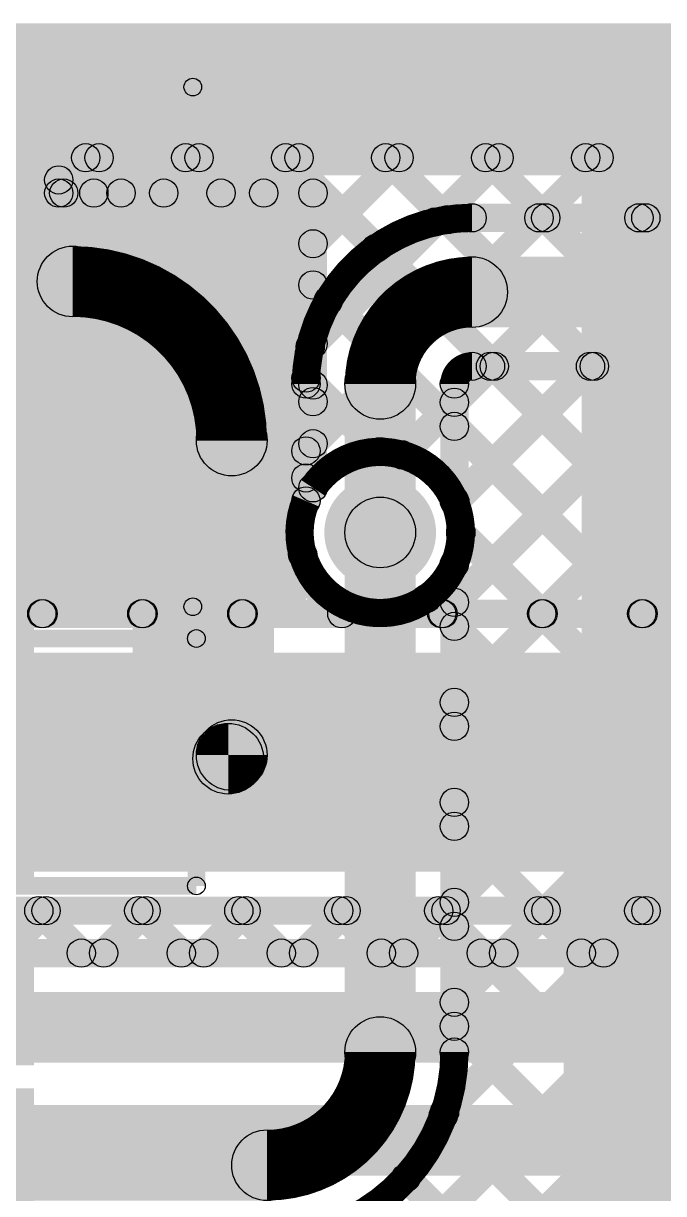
# Model space of a CAD drawing. Header units: millimetres. Extents: x 3.07 to 5.81, y 1.29 to 3.84.
# Drawn here: x 4.9161 to 5.0972, y 3.202 to 3.533 of the extents above; entities that cross this region are included whole.
import ezdxf

# ---------------------------------------------------------------- set-up
doc = ezdxf.new("R2010")
doc.units = ezdxf.units.MM
doc.header["$MEASUREMENT"] = 0
for name, color, linetype in [('BottomLayer', 5, 'Continuous'), ('BottomOverlay', 54, 'Continuous'), ('BottomPaste', 16, 'Continuous'), ('BottomSolder', 6, 'Continuous'), ('TopLayer', 1, 'Continuous'), ('TopPaste', 8, 'Continuous'), ('TopSolder', 216, 'Continuous'), ('ViaHoleLayer', 16, 'Continuous')]:
    doc.layers.add(name, color=color, linetype=linetype)

# ---------------------------------------------------------------- blocks, each defined once
blk = doc.blocks.new('ESP32_WROOM_32__16MB__16')
at = {"layer": 'TopLayer'}
blk.add_hatch(color=1, dxfattribs=at).paths.add_polyline_path([(-0.13743, 0.14843), (0.05943, 0.14843), (0.05943, -0.04843), (-0.13743, -0.04843)])
at = {"layer": 'TopPaste'}
blk.add_hatch(color=8, dxfattribs=at).paths.add_polyline_path([(-0.13743, 0.14843), (0.05943, 0.14843), (0.05943, -0.04843), (-0.13743, -0.04843)])
at = {"layer": 'TopSolder'}
for points in [[(-0.37802, 0.3664), (-0.29128, 0.3664), (-0.29128, 0.32297), (-0.37802, 0.32297)], [(-0.37802, 0.3164), (-0.29128, 0.3164), (-0.29128, 0.27297), (-0.37802, 0.27297)], [(-0.37802, 0.2664), (-0.29128, 0.2664), (-0.29128, 0.22297), (-0.37802, 0.22297)], [(-0.37802, 0.2164), (-0.29128, 0.2164), (-0.29128, 0.17297), (-0.37802, 0.17297)], [(-0.37802, 0.1664), (-0.29128, 0.1664), (-0.29128, 0.12297), (-0.37802, 0.12297)], [(-0.14143, 0.15243), (0.06343, 0.15243), (0.06343, -0.05243), (-0.14143, -0.05243)], [(-0.37802, 0.1164), (-0.29128, 0.1164), (-0.29128, 0.07297), (-0.37802, 0.07297)], [(-0.37802, 0.0664), (-0.29128, 0.0664), (-0.29128, 0.02297), (-0.37802, 0.02297)]]:
    blk.add_hatch(color=216, dxfattribs=at).paths.add_polyline_path(points)
blk = doc.blocks.new('RES0805_B_33')
at = {"layer": 'BottomLayer'}
for points in [[(-0.06, 0.025), (-0.02, 0.025), (-0.02, -0.025), (-0.06, -0.025)], [(0.02, 0.025), (0.06, 0.025), (0.06, -0.025), (0.02, -0.025)]]:
    blk.add_hatch(color=5, dxfattribs=at).paths.add_polyline_path(points)
at = {"layer": 'BottomOverlay'}
h = blk.add_hatch(color=54, dxfattribs=at)
edge = h.paths.add_edge_path()
edge.add_arc((-0.065, 0.035), 0.0025, 0, 360)
h = blk.add_hatch(color=54, dxfattribs=at)
edge = h.paths.add_edge_path()
edge.add_arc((-0.065, 0.035), 0.0025, 0, 360)
for points in [[(-0.065, 0.0325), (-0.065, 0.0375), (0.065, 0.0375), (0.065, 0.0325)], [(-0.0625, -0.035), (-0.0675, -0.035), (-0.0675, 0.035), (-0.0625, 0.035)], [(0.0675, -0.035), (0.0625, -0.035), (0.0625, 0.035), (0.0675, 0.035)], [(-0.065, -0.0375), (-0.065, -0.0325), (0.065, -0.0325), (0.065, -0.0375)]]:
    blk.add_hatch(color=54, dxfattribs=at).paths.add_polyline_path(points)
h = blk.add_hatch(color=54, dxfattribs=at)
edge = h.paths.add_edge_path()
edge.add_arc((0.065, 0.035), 0.0025, 0, 360)
h = blk.add_hatch(color=54, dxfattribs=at)
edge = h.paths.add_edge_path()
edge.add_arc((0.065, 0.035), 0.0025, 0, 360)
h = blk.add_hatch(color=54, dxfattribs=at)
edge = h.paths.add_edge_path()
edge.add_arc((-0.065, -0.035), 0.0025, 0, 360)
h = blk.add_hatch(color=54, dxfattribs=at)
edge = h.paths.add_edge_path()
edge.add_arc((-0.065, -0.035), 0.0025, 0, 360)
h = blk.add_hatch(color=54, dxfattribs=at)
edge = h.paths.add_edge_path()
edge.add_arc((0.065, -0.035), 0.0025, 0, 360)
h = blk.add_hatch(color=54, dxfattribs=at)
edge = h.paths.add_edge_path()
edge.add_arc((0.065, -0.035), 0.0025, 0, 360)
at = {"layer": 'BottomPaste'}
for points in [[(-0.06, 0.025), (-0.02, 0.025), (-0.02, -0.025), (-0.06, -0.025)], [(0.02, 0.025), (0.06, 0.025), (0.06, -0.025), (0.02, -0.025)]]:
    blk.add_hatch(color=16, dxfattribs=at).paths.add_polyline_path(points)
at = {"layer": 'BottomSolder'}
for points in [[(-0.064, 0.029), (-0.016, 0.029), (-0.016, -0.029), (-0.064, -0.029)], [(0.016, 0.029), (0.064, 0.029), (0.064, -0.029), (0.016, -0.029)]]:
    blk.add_hatch(color=6, dxfattribs=at).paths.add_polyline_path(points)
at = {"layer": 'BottomOverlay'}
for centre in [(-0.065, 0.035), (-0.065, 0.035), (0.065, 0.035), (0.065, 0.035), (-0.065, -0.035), (-0.065, -0.035), (0.065, -0.035), (0.065, -0.035)]:
    blk.add_circle(centre, 0.0025, dxfattribs=at)
blk = doc.blocks.new('C__0805_B_84')
at = {"layer": 'BottomLayer'}
for points in [[(-0.06, 0.03), (-0.02, 0.03), (-0.02, -0.03), (-0.06, -0.03)], [(0.02, 0.03), (0.06, 0.03), (0.06, -0.03), (0.02, -0.03)]]:
    blk.add_hatch(color=5, dxfattribs=at).paths.add_polyline_path(points)
at = {"layer": 'BottomOverlay'}
h = blk.add_hatch(color=54, dxfattribs=at)
edge = h.paths.add_edge_path()
edge.add_arc((-0.065, 0.035), 0.0025, 0, 360)
h = blk.add_hatch(color=54, dxfattribs=at)
edge = h.paths.add_edge_path()
edge.add_arc((-0.065, 0.035), 0.0025, 0, 360)
for points in [[(-0.065, 0.0325), (-0.065, 0.0375), (0.065, 0.0375), (0.065, 0.0325)], [(-0.0625, -0.035), (-0.0675, -0.035), (-0.0675, 0.035), (-0.0625, 0.035)], [(0.0675, -0.035), (0.0625, -0.035), (0.0625, 0.035), (0.0675, 0.035)], [(-0.065, -0.0375), (-0.065, -0.0325), (0.065, -0.0325), (0.065, -0.0375)]]:
    blk.add_hatch(color=54, dxfattribs=at).paths.add_polyline_path(points)
h = blk.add_hatch(color=54, dxfattribs=at)
edge = h.paths.add_edge_path()
edge.add_arc((0.065, 0.035), 0.0025, 0, 360)
h = blk.add_hatch(color=54, dxfattribs=at)
edge = h.paths.add_edge_path()
edge.add_arc((0.065, 0.035), 0.0025, 0, 360)
h = blk.add_hatch(color=54, dxfattribs=at)
edge = h.paths.add_edge_path()
edge.add_arc((-0.065, -0.035), 0.0025, 0, 360)
h = blk.add_hatch(color=54, dxfattribs=at)
edge = h.paths.add_edge_path()
edge.add_arc((-0.065, -0.035), 0.0025, 0, 360)
h = blk.add_hatch(color=54, dxfattribs=at)
edge = h.paths.add_edge_path()
edge.add_arc((0.065, -0.035), 0.0025, 0, 360)
h = blk.add_hatch(color=54, dxfattribs=at)
edge = h.paths.add_edge_path()
edge.add_arc((0.065, -0.035), 0.0025, 0, 360)
at = {"layer": 'BottomPaste'}
for points in [[(-0.06, 0.03), (-0.02, 0.03), (-0.02, -0.03), (-0.06, -0.03)], [(0.02, 0.03), (0.06, 0.03), (0.06, -0.03), (0.02, -0.03)]]:
    blk.add_hatch(color=16, dxfattribs=at).paths.add_polyline_path(points)
at = {"layer": 'BottomSolder'}
for points in [[(-0.064, 0.034), (-0.016, 0.034), (-0.016, -0.034), (-0.064, -0.034)], [(0.016, 0.034), (0.064, 0.034), (0.064, -0.034), (0.016, -0.034)]]:
    blk.add_hatch(color=6, dxfattribs=at).paths.add_polyline_path(points)
at = {"layer": 'BottomOverlay'}
for centre in [(-0.065, 0.035), (-0.065, 0.035), (0.065, 0.035), (0.065, 0.035), (-0.065, -0.035), (-0.065, -0.035), (0.065, -0.035), (0.065, -0.035)]:
    blk.add_circle(centre, 0.0025, dxfattribs=at)
blk = doc.blocks.new('C__0805_B_89')
at = {"layer": 'BottomLayer'}
for points in [[(-0.06, 0.03), (-0.02, 0.03), (-0.02, -0.03), (-0.06, -0.03)], [(0.02, 0.03), (0.06, 0.03), (0.06, -0.03), (0.02, -0.03)]]:
    blk.add_hatch(color=5, dxfattribs=at).paths.add_polyline_path(points)
at = {"layer": 'BottomOverlay'}
h = blk.add_hatch(color=54, dxfattribs=at)
edge = h.paths.add_edge_path()
edge.add_arc((-0.065, 0.035), 0.0025, 0, 360)
h = blk.add_hatch(color=54, dxfattribs=at)
edge = h.paths.add_edge_path()
edge.add_arc((-0.065, 0.035), 0.0025, 0, 360)
for points in [[(-0.065, 0.0325), (-0.065, 0.0375), (0.065, 0.0375), (0.065, 0.0325)], [(-0.0625, -0.035), (-0.0675, -0.035), (-0.0675, 0.035), (-0.0625, 0.035)], [(0.0675, -0.035), (0.0625, -0.035), (0.0625, 0.035), (0.0675, 0.035)], [(-0.065, -0.0375), (-0.065, -0.0325), (0.065, -0.0325), (0.065, -0.0375)]]:
    blk.add_hatch(color=54, dxfattribs=at).paths.add_polyline_path(points)
h = blk.add_hatch(color=54, dxfattribs=at)
edge = h.paths.add_edge_path()
edge.add_arc((0.065, 0.035), 0.0025, 0, 360)
h = blk.add_hatch(color=54, dxfattribs=at)
edge = h.paths.add_edge_path()
edge.add_arc((0.065, 0.035), 0.0025, 0, 360)
h = blk.add_hatch(color=54, dxfattribs=at)
edge = h.paths.add_edge_path()
edge.add_arc((-0.065, -0.035), 0.0025, 0, 360)
h = blk.add_hatch(color=54, dxfattribs=at)
edge = h.paths.add_edge_path()
edge.add_arc((-0.065, -0.035), 0.0025, 0, 360)
h = blk.add_hatch(color=54, dxfattribs=at)
edge = h.paths.add_edge_path()
edge.add_arc((0.065, -0.035), 0.0025, 0, 360)
h = blk.add_hatch(color=54, dxfattribs=at)
edge = h.paths.add_edge_path()
edge.add_arc((0.065, -0.035), 0.0025, 0, 360)
at = {"layer": 'BottomPaste'}
for points in [[(-0.06, 0.03), (-0.02, 0.03), (-0.02, -0.03), (-0.06, -0.03)], [(0.02, 0.03), (0.06, 0.03), (0.06, -0.03), (0.02, -0.03)]]:
    blk.add_hatch(color=16, dxfattribs=at).paths.add_polyline_path(points)
at = {"layer": 'BottomSolder'}
for points in [[(-0.064, 0.034), (-0.016, 0.034), (-0.016, -0.034), (-0.064, -0.034)], [(0.016, 0.034), (0.064, 0.034), (0.064, -0.034), (0.016, -0.034)]]:
    blk.add_hatch(color=6, dxfattribs=at).paths.add_polyline_path(points)
at = {"layer": 'BottomOverlay'}
for centre in [(-0.065, 0.035), (-0.065, 0.035), (0.065, 0.035), (0.065, 0.035), (-0.065, -0.035), (-0.065, -0.035), (0.065, -0.035), (0.065, -0.035)]:
    blk.add_circle(centre, 0.0025, dxfattribs=at)

msp = doc.modelspace()

# ---------------------------------------------------------------- hatches: boundary and pattern name
at = {"layer": 'BottomLayer'}
for points in [[(4.898, 3.367), (4.996, 3.367), (4.996, 3.515), (4.898, 3.515)], [(4.89, 3.491), (4.89, 3.499), (5.683, 3.499), (5.683, 3.491)], [(4.89283, 3.44467), (4.88717, 3.45033), (4.93467, 3.49783), (4.94033, 3.49217)], [(4.89283, 3.38811), (4.88717, 3.39376), (4.99124, 3.49783), (4.99689, 3.49217)], [(4.89283, 3.41639), (4.88717, 3.42205), (4.96295, 3.49783), (4.96861, 3.49217)], [(4.89618, 3.36317), (4.89052, 3.36883), (5.01952, 3.49783), (5.02518, 3.49217)], [(4.9026, 3.49217), (4.90826, 3.49783), (4.99883, 3.40726), (4.99317, 3.4016)], [(4.93089, 3.49217), (4.93654, 3.49783), (4.99886, 3.43551), (4.9932, 3.42986)], [(4.95917, 3.49217), (4.96483, 3.49783), (5.0052, 3.45746), (4.99954, 3.4518)], [(4.98745, 3.49217), (4.99311, 3.49783), (5.01872, 3.47222), (5.01306, 3.46656)], [(5.01574, 3.49217), (5.0214, 3.49783), (5.03891, 3.48032), (5.03325, 3.47466)], [(5.03526, 3.47397), (5.0296, 3.47962), (5.04781, 3.49783), (5.05346, 3.49217)], [(5.04402, 3.49217), (5.04968, 3.49783), (5.06668, 3.48083), (5.06102, 3.47517)], [(5.06475, 3.47517), (5.05909, 3.48083), (5.07609, 3.49783), (5.08175, 3.49217)], [(5.07231, 3.49217), (5.07796, 3.49783), (5.09496, 3.48083), (5.08931, 3.47517)], [(5.09303, 3.47517), (5.08737, 3.48083), (5.10437, 3.49783), (5.11003, 3.49217)], [(4.88717, 3.47932), (4.89283, 3.48497), (5.00897, 3.36883), (5.00332, 3.36317)], [(5.043, 3.474), (5.043, 3.482), (5.762, 3.482), (5.762, 3.474)], [(5.043, 3.447), (5.043, 3.467), (5.762, 3.467), (5.762, 3.447)], [(4.88717, 3.45103), (4.89283, 3.45669), (4.98069, 3.36883), (4.97503, 3.36317)], [(4.92446, 3.36317), (4.91881, 3.36883), (4.99438, 3.4444), (5.00003, 3.43874)], [(5.043, 3.432), (5.043, 3.44), (5.76, 3.44), (5.76, 3.432)], [(5.0376, 3.36317), (5.03194, 3.36883), (5.10194, 3.43883), (5.1076, 3.43317)], [(5.04083, 3.42297), (5.03517, 3.42863), (5.04537, 3.43883), (5.05103, 3.43317)], [(5.04094, 3.3948), (5.03529, 3.40046), (5.07366, 3.43883), (5.07932, 3.43317)], [(5.04645, 3.43317), (5.05211, 3.43883), (5.12211, 3.36883), (5.11645, 3.36317)], [(5.06588, 3.36317), (5.06023, 3.36883), (5.13023, 3.43883), (5.13588, 3.43317)], [(5.07474, 3.43317), (5.0804, 3.43883), (5.1504, 3.36883), (5.14474, 3.36317)], [(5.09417, 3.36317), (5.08851, 3.36883), (5.15851, 3.43883), (5.16417, 3.43317)], [(5, 3.39791), (4.992, 3.39791), (4.992, 3.431), (5, 3.431)], [(5.027, 3.389), (5.007, 3.389), (5.007, 3.431), (5.027, 3.431)], [(5.042, 3.39791), (5.034, 3.39791), (5.034, 3.431), (5.042, 3.431)], [(4.88717, 3.42275), (4.89283, 3.42841), (4.95241, 3.36883), (4.94675, 3.36317)], [(5.03517, 3.41617), (5.04083, 3.42183), (5.09383, 3.36883), (5.08817, 3.36317)], [(4.95275, 3.36317), (4.94709, 3.36883), (4.99317, 3.41491), (4.99883, 3.40925)], [(4.88717, 3.39446), (4.89283, 3.40012), (4.92412, 3.36883), (4.91846, 3.36317)], [(5.03698, 3.38607), (5.04264, 3.39173), (5.06554, 3.36883), (5.05989, 3.36317)], [(4.98103, 3.36317), (4.97537, 3.36883), (4.99221, 3.38566), (4.99787, 3.38001)], [(4.89, 3.362), (4.89, 3.37), (5.504, 3.37), (5.504, 3.362)], [(5.02727, 3.3675), (5.03293, 3.37316), (5.03726, 3.36883), (5.0316, 3.36317)], [(4.899, 3.293), (5.582, 3.293), (5.582, 3.355), (4.899, 3.355)], [(4.888, 3.278), (4.888, 3.286), (5.447, 3.286), (5.447, 3.278)], [(4.91332, 3.26717), (4.90766, 3.27283), (4.91966, 3.28483), (4.92532, 3.27917)], [(4.91761, 3.27917), (4.92327, 3.28483), (4.93527, 3.27283), (4.92961, 3.26717)], [(4.9416, 3.26717), (4.93594, 3.27283), (4.94794, 3.28483), (4.9536, 3.27917)], [(4.9459, 3.27917), (4.95155, 3.28483), (4.96355, 3.27283), (4.9579, 3.26717)], [(4.96988, 3.26717), (4.96423, 3.27283), (4.97623, 3.28483), (4.98188, 3.27917)], [(4.97418, 3.27917), (4.97984, 3.28483), (4.99184, 3.27283), (4.98618, 3.26717)], [(4.99817, 3.26717), (4.99251, 3.27283), (5.00451, 3.28483), (5.01017, 3.27917)], [(5.00246, 3.27917), (5.00812, 3.28483), (5.02012, 3.27283), (5.01446, 3.26717)], [(5.02645, 3.26717), (5.0208, 3.27283), (5.0328, 3.28483), (5.03845, 3.27917)], [(5.02645, 3.26717), (5.0208, 3.27283), (5.0328, 3.28483), (5.03845, 3.27917)], [(5.03075, 3.27917), (5.03641, 3.28483), (5.04841, 3.27283), (5.04275, 3.26717)], [(5.05474, 3.26717), (5.04908, 3.27283), (5.06108, 3.28483), (5.06674, 3.27917)], [(5.05903, 3.27917), (5.06469, 3.28483), (5.07669, 3.27283), (5.07103, 3.26717)], [(5.08302, 3.26717), (5.07736, 3.27283), (5.08936, 3.28483), (5.09502, 3.27917)], [(5.08732, 3.27917), (5.09297, 3.28483), (5.10497, 3.27283), (5.09932, 3.26717)], [(4.886, 3.266), (4.886, 3.274), (5.352, 3.274), (5.352, 3.266)], [(4.886, 3.239), (4.886, 3.259), (5.352, 3.259), (5.352, 3.239)], [(4.795, 3.207), (4.795, 3.227), (5.32183, 3.227), (5.32183, 3.207)]]:
    msp.add_hatch(color=5, dxfattribs=at).paths.add_polyline_path(points)
h = msp.add_hatch(color=5, dxfattribs=at)
edge = h.paths.add_edge_path()
edge.add_arc((4.937, 3.493), 0.01181, 0, 360)
h = msp.add_hatch(color=5, dxfattribs=at)
edge = h.paths.add_edge_path()
edge.add_arc((4.973, 3.493), 0.01181, 0, 360)
h = msp.add_hatch(color=5, dxfattribs=at)
edge = h.paths.add_edge_path()
edge.add_arc((4.93371, 3.495), 0.004, 0, 360)
h = msp.add_hatch(color=5, dxfattribs=at)
edge = h.paths.add_edge_path()
edge.add_arc((4.9375, 3.495), 0.004, 0, 360)
h = msp.add_hatch(color=5, dxfattribs=at)
edge = h.paths.add_edge_path()
edge.add_arc((4.962, 3.495), 0.004, 0, 360)
h = msp.add_hatch(color=5, dxfattribs=at)
edge = h.paths.add_edge_path()
edge.add_arc((4.96578, 3.495), 0.004, 0, 360)
h = msp.add_hatch(color=5, dxfattribs=at)
edge = h.paths.add_edge_path()
edge.add_arc((4.99028, 3.495), 0.004, 0, 360)
h = msp.add_hatch(color=5, dxfattribs=at)
edge = h.paths.add_edge_path()
edge.add_arc((4.99407, 3.495), 0.004, 0, 360)
h = msp.add_hatch(color=5, dxfattribs=at)
edge = h.paths.add_edge_path()
edge.add_arc((5.01857, 3.495), 0.004, 0, 360)
h = msp.add_hatch(color=5, dxfattribs=at)
edge = h.paths.add_edge_path()
edge.add_arc((5.02235, 3.495), 0.004, 0, 360)
h = msp.add_hatch(color=5, dxfattribs=at)
edge = h.paths.add_edge_path()
edge.add_arc((5.04685, 3.495), 0.004, 0, 360)
h = msp.add_hatch(color=5, dxfattribs=at)
edge = h.paths.add_edge_path()
edge.add_arc((5.05063, 3.495), 0.004, 0, 360)
h = msp.add_hatch(color=5, dxfattribs=at)
edge = h.paths.add_edge_path()
edge.add_arc((5.07514, 3.495), 0.004, 0, 360)
h = msp.add_hatch(color=5, dxfattribs=at)
edge = h.paths.add_edge_path()
edge.add_arc((5.07892, 3.495), 0.004, 0, 360)
h = msp.add_hatch(color=5, dxfattribs=at)
edge = h.paths.add_edge_path()
edge.add_arc((5.03243, 3.4768), 0.004, 0, 360)
h = msp.add_hatch(color=5, dxfattribs=at)
edge = h.paths.add_edge_path()
edge.add_arc((5.03608, 3.47749), 0.004, 0, 360)
h = msp.add_hatch(color=5, dxfattribs=at)
edge = h.paths.add_edge_path()
edge.add_arc((5.043, 3.478), 0.004, 0, 360)
h = msp.add_hatch(color=5, dxfattribs=at)
edge = h.paths.add_edge_path()
edge.add_arc((5.043, 3.478), 0.004, 0, 360)
h = msp.add_hatch(color=5, dxfattribs=at)
edge = h.paths.add_edge_path()
edge.add_arc((5.06192, 3.478), 0.004, 0, 360)
h = msp.add_hatch(color=5, dxfattribs=at)
edge = h.paths.add_edge_path()
edge.add_arc((5.06385, 3.478), 0.004, 0, 360)
h = msp.add_hatch(color=5, dxfattribs=at)
edge = h.paths.add_edge_path()
edge.add_arc((5.0902, 3.478), 0.004, 0, 360)
h = msp.add_hatch(color=5, dxfattribs=at)
edge = h.paths.add_edge_path()
edge.add_arc((5.09214, 3.478), 0.004, 0, 360)
h = msp.add_hatch(color=5, dxfattribs=at)
edge = h.paths.add_edge_path()
edge.add_arc((5.01589, 3.46939), 0.004, 0, 360)
h = msp.add_hatch(color=5, dxfattribs=at)
edge = h.paths.add_edge_path()
edge.add_arc((5.043, 3.457), 0.01, 0, 360)
h = msp.add_hatch(color=5, dxfattribs=at)
edge = h.paths.add_edge_path()
edge.add_arc((5.043, 3.457), 0.01, 0, 360)
h = msp.add_hatch(color=5, dxfattribs=at)
edge = h.paths.add_edge_path()
edge.add_arc((5.00237, 3.45463), 0.004, 0, 360)
h = msp.add_hatch(color=5, dxfattribs=at)
edge = h.paths.add_edge_path()
edge.add_arc((4.9972, 3.44157), 0.004, 0, 360)
h = msp.add_hatch(color=5, dxfattribs=at)
edge = h.paths.add_edge_path()
edge.add_arc((5.017, 3.431), 0.01, 0, 360)
h = msp.add_hatch(color=5, dxfattribs=at)
edge = h.paths.add_edge_path()
edge.add_arc((5.017, 3.431), 0.01, 0, 360)
h = msp.add_hatch(color=5, dxfattribs=at)
edge = h.paths.add_edge_path()
edge.add_arc((5.043, 3.436), 0.004, 0, 360)
h = msp.add_hatch(color=5, dxfattribs=at)
edge = h.paths.add_edge_path()
edge.add_arc((5.043, 3.436), 0.004, 0, 360)
h = msp.add_hatch(color=5, dxfattribs=at)
edge = h.paths.add_edge_path()
edge.add_arc((5.0482, 3.436), 0.004, 0, 360)
h = msp.add_hatch(color=5, dxfattribs=at)
edge = h.paths.add_edge_path()
edge.add_arc((5.04928, 3.436), 0.004, 0, 360)
h = msp.add_hatch(color=5, dxfattribs=at)
edge = h.paths.add_edge_path()
edge.add_arc((5.07649, 3.436), 0.004, 0, 360)
h = msp.add_hatch(color=5, dxfattribs=at)
edge = h.paths.add_edge_path()
edge.add_arc((5.07757, 3.436), 0.004, 0, 360)
h = msp.add_hatch(color=5, dxfattribs=at)
edge = h.paths.add_edge_path()
edge.add_arc((4.99603, 3.43268), 0.004, 0, 360)
h = msp.add_hatch(color=5, dxfattribs=at)
edge = h.paths.add_edge_path()
edge.add_arc((4.996, 3.431), 0.004, 0, 360)
h = msp.add_hatch(color=5, dxfattribs=at)
edge = h.paths.add_edge_path()
edge.add_arc((4.996, 3.431), 0.004, 0, 360)
h = msp.add_hatch(color=5, dxfattribs=at)
edge = h.paths.add_edge_path()
edge.add_arc((5.038, 3.431), 0.004, 0, 360)
h = msp.add_hatch(color=5, dxfattribs=at)
edge = h.paths.add_edge_path()
edge.add_arc((5.038, 3.431), 0.004, 0, 360)
h = msp.add_hatch(color=5, dxfattribs=at)
edge = h.paths.add_edge_path()
edge.add_arc((5.038, 3.4258), 0.004, 0, 360)
h = msp.add_hatch(color=5, dxfattribs=at)
edge = h.paths.add_edge_path()
edge.add_arc((5.038, 3.419), 0.004, 0, 360)
h = msp.add_hatch(color=5, dxfattribs=at)
edge = h.paths.add_edge_path()
edge.add_arc((4.996, 3.41208), 0.004, 0, 360)
h = msp.add_hatch(color=5, dxfattribs=at)
edge = h.paths.add_edge_path()
edge.add_arc((4.996, 3.40443), 0.004, 0, 360)
h = msp.add_hatch(color=5, dxfattribs=at)
edge = h.paths.add_edge_path()
edge.add_arc((4.996, 3.39791), 0.004, 0, 360)
h = msp.add_hatch(color=5, dxfattribs=at)
edge = h.paths.add_edge_path()
edge.add_arc((4.996, 3.39791), 0.004, 0, 360)
h = msp.add_hatch(color=5, dxfattribs=at)
edge = h.paths.add_edge_path()
edge.add_arc((5.017, 3.389), 0.01181, 0, 360)
h = msp.add_hatch(color=5, dxfattribs=at)
edge = h.paths.add_edge_path()
edge.add_arc((5.038, 3.39791), 0.004, 0, 360)
h = msp.add_hatch(color=5, dxfattribs=at)
edge = h.paths.add_edge_path()
edge.add_arc((5.038, 3.39791), 0.004, 0, 360)
h = msp.add_hatch(color=5, dxfattribs=at)
edge = h.paths.add_edge_path()
edge.add_arc((5.03812, 3.39763), 0.004, 0, 360)
h = msp.add_hatch(color=5, dxfattribs=at)
edge = h.paths.add_edge_path()
edge.add_arc((5.017, 3.389), 0.01, 0, 360)
h = msp.add_hatch(color=5, dxfattribs=at)
edge = h.paths.add_edge_path()
edge.add_arc((5.03981, 3.389), 0.004, 0, 360)
h = msp.add_hatch(color=5, dxfattribs=at)
edge = h.paths.add_edge_path()
edge.add_arc((5.03981, 3.389), 0.004, 0, 360)
h = msp.add_hatch(color=5, dxfattribs=at)
edge = h.paths.add_edge_path()
edge.add_arc((5.03981, 3.3889), 0.004, 0, 360)
h = msp.add_hatch(color=5, dxfattribs=at)
edge = h.paths.add_edge_path()
edge.add_arc((4.99504, 3.38283), 0.004, 0, 360)
h = msp.add_hatch(color=5, dxfattribs=at)
edge = h.paths.add_edge_path()
edge.add_arc((5.0301, 3.37033), 0.004, 0, 360)
h = msp.add_hatch(color=5, dxfattribs=at)
edge = h.paths.add_edge_path()
edge.add_arc((4.92129, 3.366), 0.004, 0, 360)
h = msp.add_hatch(color=5, dxfattribs=at)
edge = h.paths.add_edge_path()
edge.add_arc((4.92163, 3.366), 0.004, 0, 360)
h = msp.add_hatch(color=5, dxfattribs=at)
edge = h.paths.add_edge_path()
edge.add_arc((4.94958, 3.366), 0.004, 0, 360)
h = msp.add_hatch(color=5, dxfattribs=at)
edge = h.paths.add_edge_path()
edge.add_arc((4.94992, 3.366), 0.004, 0, 360)
h = msp.add_hatch(color=5, dxfattribs=at)
edge = h.paths.add_edge_path()
edge.add_arc((4.97786, 3.366), 0.004, 0, 360)
h = msp.add_hatch(color=5, dxfattribs=at)
edge = h.paths.add_edge_path()
edge.add_arc((4.9782, 3.366), 0.004, 0, 360)
h = msp.add_hatch(color=5, dxfattribs=at)
edge = h.paths.add_edge_path()
edge.add_arc((5.00615, 3.366), 0.004, 0, 360)
h = msp.add_hatch(color=5, dxfattribs=at)
edge = h.paths.add_edge_path()
edge.add_arc((5.03443, 3.366), 0.004, 0, 360)
h = msp.add_hatch(color=5, dxfattribs=at)
edge = h.paths.add_edge_path()
edge.add_arc((5.03477, 3.366), 0.004, 0, 360)
h = msp.add_hatch(color=5, dxfattribs=at)
edge = h.paths.add_edge_path()
edge.add_arc((5.06271, 3.366), 0.004, 0, 360)
h = msp.add_hatch(color=5, dxfattribs=at)
edge = h.paths.add_edge_path()
edge.add_arc((5.06306, 3.366), 0.004, 0, 360)
h = msp.add_hatch(color=5, dxfattribs=at)
edge = h.paths.add_edge_path()
edge.add_arc((5.091, 3.366), 0.004, 0, 360)
h = msp.add_hatch(color=5, dxfattribs=at)
edge = h.paths.add_edge_path()
edge.add_arc((5.09134, 3.366), 0.004, 0, 360)
h = msp.add_hatch(color=5, dxfattribs=at)
edge = h.paths.add_edge_path()
edge.add_arc((4.974, 3.325), 0.01181, 0, 360)
h = msp.add_hatch(color=5, dxfattribs=at)
edge = h.paths.add_edge_path()
edge.add_arc((4.92044, 3.282), 0.004, 0, 360)
h = msp.add_hatch(color=5, dxfattribs=at)
edge = h.paths.add_edge_path()
edge.add_arc((4.92249, 3.282), 0.004, 0, 360)
h = msp.add_hatch(color=5, dxfattribs=at)
edge = h.paths.add_edge_path()
edge.add_arc((4.94872, 3.282), 0.004, 0, 360)
h = msp.add_hatch(color=5, dxfattribs=at)
edge = h.paths.add_edge_path()
edge.add_arc((4.95077, 3.282), 0.004, 0, 360)
h = msp.add_hatch(color=5, dxfattribs=at)
edge = h.paths.add_edge_path()
edge.add_arc((4.97701, 3.282), 0.004, 0, 360)
h = msp.add_hatch(color=5, dxfattribs=at)
edge = h.paths.add_edge_path()
edge.add_arc((4.97906, 3.282), 0.004, 0, 360)
h = msp.add_hatch(color=5, dxfattribs=at)
edge = h.paths.add_edge_path()
edge.add_arc((5.00529, 3.282), 0.004, 0, 360)
h = msp.add_hatch(color=5, dxfattribs=at)
edge = h.paths.add_edge_path()
edge.add_arc((5.00734, 3.282), 0.004, 0, 360)
h = msp.add_hatch(color=5, dxfattribs=at)
edge = h.paths.add_edge_path()
edge.add_arc((5.03358, 3.282), 0.004, 0, 360)
h = msp.add_hatch(color=5, dxfattribs=at)
edge = h.paths.add_edge_path()
edge.add_arc((5.03562, 3.282), 0.004, 0, 360)
h = msp.add_hatch(color=5, dxfattribs=at)
edge = h.paths.add_edge_path()
edge.add_arc((5.03562, 3.282), 0.004, 0, 360)
h = msp.add_hatch(color=5, dxfattribs=at)
edge = h.paths.add_edge_path()
edge.add_arc((5.06186, 3.282), 0.004, 0, 360)
h = msp.add_hatch(color=5, dxfattribs=at)
edge = h.paths.add_edge_path()
edge.add_arc((5.06391, 3.282), 0.004, 0, 360)
h = msp.add_hatch(color=5, dxfattribs=at)
edge = h.paths.add_edge_path()
edge.add_arc((5.09015, 3.282), 0.004, 0, 360)
h = msp.add_hatch(color=5, dxfattribs=at)
edge = h.paths.add_edge_path()
edge.add_arc((5.09219, 3.282), 0.004, 0, 360)
h = msp.add_hatch(color=5, dxfattribs=at)
edge = h.paths.add_edge_path()
edge.add_arc((4.93244, 3.27), 0.004, 0, 360)
h = msp.add_hatch(color=5, dxfattribs=at)
edge = h.paths.add_edge_path()
edge.add_arc((4.93877, 3.27), 0.004, 0, 360)
h = msp.add_hatch(color=5, dxfattribs=at)
edge = h.paths.add_edge_path()
edge.add_arc((4.96072, 3.27), 0.004, 0, 360)
h = msp.add_hatch(color=5, dxfattribs=at)
edge = h.paths.add_edge_path()
edge.add_arc((4.96706, 3.27), 0.004, 0, 360)
h = msp.add_hatch(color=5, dxfattribs=at)
edge = h.paths.add_edge_path()
edge.add_arc((4.98901, 3.27), 0.004, 0, 360)
h = msp.add_hatch(color=5, dxfattribs=at)
edge = h.paths.add_edge_path()
edge.add_arc((4.99534, 3.27), 0.004, 0, 360)
h = msp.add_hatch(color=5, dxfattribs=at)
edge = h.paths.add_edge_path()
edge.add_arc((5.01729, 3.27), 0.004, 0, 360)
h = msp.add_hatch(color=5, dxfattribs=at)
edge = h.paths.add_edge_path()
edge.add_arc((5.02362, 3.27), 0.004, 0, 360)
h = msp.add_hatch(color=5, dxfattribs=at)
edge = h.paths.add_edge_path()
edge.add_arc((5.02362, 3.27), 0.004, 0, 360)
h = msp.add_hatch(color=5, dxfattribs=at)
edge = h.paths.add_edge_path()
edge.add_arc((5.04558, 3.27), 0.004, 0, 360)
h = msp.add_hatch(color=5, dxfattribs=at)
edge = h.paths.add_edge_path()
edge.add_arc((5.05191, 3.27), 0.004, 0, 360)
h = msp.add_hatch(color=5, dxfattribs=at)
edge = h.paths.add_edge_path()
edge.add_arc((5.07386, 3.27), 0.004, 0, 360)
h = msp.add_hatch(color=5, dxfattribs=at)
edge = h.paths.add_edge_path()
edge.add_arc((5.08019, 3.27), 0.004, 0, 360)
at = {"layer": 'BottomSolder'}
h = msp.add_hatch(color=6, dxfattribs=at)
edge = h.paths.add_edge_path()
edge.add_arc((4.937, 3.493), 0.01581, 0, 360)
h = msp.add_hatch(color=6, dxfattribs=at)
edge = h.paths.add_edge_path()
edge.add_arc((4.973, 3.493), 0.01581, 0, 360)
h = msp.add_hatch(color=6, dxfattribs=at)
edge = h.paths.add_edge_path()
edge.add_arc((5.017, 3.389), 0.01581, 0, 360)
h = msp.add_hatch(color=6, dxfattribs=at)
edge = h.paths.add_edge_path()
edge.add_arc((4.974, 3.325), 0.01581, 0, 360)
at = {"layer": 'TopLayer'}
for points in [[(4.401, 3.49), (5.584, 3.49), (5.584, 3.533), (4.401, 3.533)], [(5.074, 3.31), (5.27, 3.31), (5.27, 3.53), (5.074, 3.53)], [(4.702, 3.491), (4.702, 3.499), (5.595, 3.499), (5.595, 3.491)], [(4.92891, 3.05649), (4.92325, 3.06215), (5.35893, 3.49783), (5.36459, 3.49217)], [(4.92891, 3.0282), (4.92325, 3.03386), (5.38722, 3.49783), (5.39287, 3.49217)], [(4.92891, 3.08477), (4.92325, 3.09043), (5.33065, 3.49783), (5.33631, 3.49217)], [(4.93033, 3.48217), (4.92467, 3.48783), (4.93467, 3.49783), (4.94033, 3.49217)], [(4.93089, 3.49217), (4.93654, 3.49783), (4.94654, 3.48783), (4.94089, 3.48217)], [(4.95861, 3.48217), (4.95295, 3.48783), (4.96295, 3.49783), (4.96861, 3.49217)], [(4.95917, 3.49217), (4.96483, 3.49783), (4.97483, 3.48783), (4.96917, 3.48217)], [(4.98689, 3.48217), (4.98124, 3.48783), (4.99124, 3.49783), (4.99689, 3.49217)], [(4.98745, 3.49217), (4.99311, 3.49783), (5.49746, 2.99348), (5.4918, 2.98782)], [(5.00083, 3.43954), (4.99517, 3.44519), (5.04781, 3.49783), (5.05346, 3.49217)], [(5.00083, 3.41125), (4.99517, 3.41691), (5.07609, 3.49783), (5.08175, 3.49217)], [(5.00083, 3.46782), (4.99517, 3.47348), (5.01952, 3.49783), (5.02518, 3.49217)], [(5.01574, 3.49217), (5.0214, 3.49783), (5.49746, 3.02177), (5.4918, 3.01611)], [(5.02599, 3.40813), (5.02034, 3.41379), (5.10437, 3.49783), (5.11003, 3.49217)], [(5.03803, 3.22218), (5.03237, 3.22784), (5.30236, 3.49783), (5.30802, 3.49217)], [(5.04083, 3.25326), (5.03517, 3.25892), (5.27408, 3.49783), (5.27974, 3.49217)], [(5.04083, 3.33812), (5.03517, 3.34377), (5.18923, 3.49783), (5.19488, 3.49217)], [(5.04083, 3.30983), (5.03517, 3.31549), (5.21751, 3.49783), (5.22317, 3.49217)], [(5.04083, 3.28155), (5.03517, 3.2872), (5.2458, 3.49783), (5.25145, 3.49217)], [(5.04083, 3.28155), (5.03517, 3.2872), (5.2458, 3.49783), (5.25145, 3.49217)], [(5.04083, 3.3664), (5.03517, 3.37206), (5.16094, 3.49783), (5.1666, 3.49217)], [(5.04094, 3.3948), (5.03529, 3.40046), (5.13266, 3.49783), (5.13832, 3.49217)], [(5.04402, 3.49217), (5.04968, 3.49783), (5.49746, 3.05005), (5.4918, 3.04439)], [(5.07231, 3.49217), (5.07796, 3.49783), (5.49746, 3.07833), (5.4918, 3.07268)], [(4.82534, 3.48472), (4.82534, 3.49272), (4.92608, 3.49272), (4.92608, 3.48472)], [(4.93008, 3.485), (4.92208, 3.485), (4.92208, 3.48872), (4.93008, 3.48872)], [(4.92608, 3.481), (4.92608, 3.489), (4.936, 3.489), (4.936, 3.481)], [(4.936, 3.481), (4.936, 3.489), (4.998, 3.489), (4.998, 3.481)], [(4.936, 3.481), (4.936, 3.489), (4.998, 3.489), (4.998, 3.481)], [(5.002, 3.426), (4.994, 3.426), (4.994, 3.485), (5.002, 3.485)], [(5.002, 3.426), (4.994, 3.426), (4.994, 3.485), (5.002, 3.485)], [(4.681, 3.437), (4.987, 3.437), (4.987, 3.474), (4.681, 3.474)], [(4.947, 3.31), (4.987, 3.31), (4.987, 3.474), (4.947, 3.474)], [(4.87571, 3.45), (4.87571, 3.47), (4.93, 3.47), (4.93, 3.45)], [(4.99517, 3.45617), (5.00083, 3.46183), (5.49746, 2.9652), (5.4918, 2.95954)], [(4.99517, 3.42789), (5.00083, 3.43354), (5.01973, 3.41464), (5.01407, 3.40898)], [(5.002, 3.40162), (4.994, 3.40162), (4.994, 3.426), (5.002, 3.426)], [(4.985, 3.326), (4.965, 3.326), (4.965, 3.415), (4.985, 3.415)], [(5.03698, 3.38607), (5.04264, 3.39173), (5.49746, 2.93691), (5.4918, 2.93126)], [(5.027, 3.242), (5.007, 3.242), (5.007, 3.389), (5.027, 3.389)], [(5.042, 3.242), (5.034, 3.242), (5.034, 3.38009), (5.042, 3.38009)], [(5.03517, 3.3596), (5.04083, 3.36526), (5.49746, 2.90863), (5.4918, 2.90297)], [(5.03517, 3.33132), (5.04083, 3.33697), (5.49746, 2.88034), (5.4918, 2.87469)], [(5.03517, 3.30303), (5.04083, 3.30869), (5.49746, 2.85206), (5.4918, 2.8464)], [(5.03517, 3.27475), (5.04083, 3.28041), (5.44741, 2.87383), (5.44175, 2.86817)], [(5.03517, 3.24646), (5.04083, 3.25212), (5.41912, 2.87383), (5.41346, 2.86817)], [(5.03206, 3.22129), (5.03772, 3.22695), (5.39084, 2.87383), (5.38518, 2.86817)], [(4.87571, 3.2), (4.87571, 3.22), (4.985, 3.22), (4.985, 3.2)], [(5.02146, 3.2036), (5.02712, 3.20926), (5.36255, 2.87383), (5.3569, 2.86817)]]:
    msp.add_hatch(color=1, dxfattribs=at).paths.add_polyline_path(points)
h = msp.add_hatch(color=1, dxfattribs=at)
edge = h.paths.add_edge_path()
edge.add_arc((4.937, 3.493), 0.01181, 0, 360)
h = msp.add_hatch(color=1, dxfattribs=at)
edge = h.paths.add_edge_path()
edge.add_arc((4.973, 3.493), 0.01181, 0, 360)
h = msp.add_hatch(color=1, dxfattribs=at)
edge = h.paths.add_edge_path()
edge.add_arc((4.93371, 3.495), 0.004, 0, 360)
h = msp.add_hatch(color=1, dxfattribs=at)
edge = h.paths.add_edge_path()
edge.add_arc((4.9375, 3.495), 0.004, 0, 360)
h = msp.add_hatch(color=1, dxfattribs=at)
edge = h.paths.add_edge_path()
edge.add_arc((4.962, 3.495), 0.004, 0, 360)
h = msp.add_hatch(color=1, dxfattribs=at)
edge = h.paths.add_edge_path()
edge.add_arc((4.96578, 3.495), 0.004, 0, 360)
h = msp.add_hatch(color=1, dxfattribs=at)
edge = h.paths.add_edge_path()
edge.add_arc((4.99028, 3.495), 0.004, 0, 360)
h = msp.add_hatch(color=1, dxfattribs=at)
edge = h.paths.add_edge_path()
edge.add_arc((4.99407, 3.495), 0.004, 0, 360)
h = msp.add_hatch(color=1, dxfattribs=at)
edge = h.paths.add_edge_path()
edge.add_arc((5.01857, 3.495), 0.004, 0, 360)
h = msp.add_hatch(color=1, dxfattribs=at)
edge = h.paths.add_edge_path()
edge.add_arc((5.02235, 3.495), 0.004, 0, 360)
h = msp.add_hatch(color=1, dxfattribs=at)
edge = h.paths.add_edge_path()
edge.add_arc((5.04685, 3.495), 0.004, 0, 360)
h = msp.add_hatch(color=1, dxfattribs=at)
edge = h.paths.add_edge_path()
edge.add_arc((5.05063, 3.495), 0.004, 0, 360)
h = msp.add_hatch(color=1, dxfattribs=at)
edge = h.paths.add_edge_path()
edge.add_arc((5.07514, 3.495), 0.004, 0, 360)
h = msp.add_hatch(color=1, dxfattribs=at)
edge = h.paths.add_edge_path()
edge.add_arc((5.07892, 3.495), 0.004, 0, 360)
h = msp.add_hatch(color=1, dxfattribs=at)
edge = h.paths.add_edge_path()
edge.add_arc((4.92608, 3.48872), 0.004, 0, 360)
h = msp.add_hatch(color=1, dxfattribs=at)
edge = h.paths.add_edge_path()
edge.add_arc((4.92608, 3.48872), 0.004, 0, 360)
h = msp.add_hatch(color=1, dxfattribs=at)
edge = h.paths.add_edge_path()
edge.add_arc((4.92608, 3.485), 0.004, 0, 360)
h = msp.add_hatch(color=1, dxfattribs=at)
edge = h.paths.add_edge_path()
edge.add_arc((4.92608, 3.485), 0.004, 0, 360)
h = msp.add_hatch(color=1, dxfattribs=at)
edge = h.paths.add_edge_path()
edge.add_arc((4.9275, 3.485), 0.004, 0, 360)
h = msp.add_hatch(color=1, dxfattribs=at)
edge = h.paths.add_edge_path()
edge.add_arc((4.936, 3.485), 0.004, 0, 360)
h = msp.add_hatch(color=1, dxfattribs=at)
edge = h.paths.add_edge_path()
edge.add_arc((4.936, 3.485), 0.004, 0, 360)
h = msp.add_hatch(color=1, dxfattribs=at)
edge = h.paths.add_edge_path()
edge.add_arc((4.936, 3.485), 0.004, 0, 360)
h = msp.add_hatch(color=1, dxfattribs=at)
edge = h.paths.add_edge_path()
edge.add_arc((4.94371, 3.485), 0.004, 0, 360)
h = msp.add_hatch(color=1, dxfattribs=at)
edge = h.paths.add_edge_path()
edge.add_arc((4.95578, 3.485), 0.004, 0, 360)
h = msp.add_hatch(color=1, dxfattribs=at)
edge = h.paths.add_edge_path()
edge.add_arc((4.972, 3.485), 0.004, 0, 360)
h = msp.add_hatch(color=1, dxfattribs=at)
edge = h.paths.add_edge_path()
edge.add_arc((4.98407, 3.485), 0.004, 0, 360)
h = msp.add_hatch(color=1, dxfattribs=at)
edge = h.paths.add_edge_path()
edge.add_arc((4.998, 3.485), 0.004, 0, 360)
h = msp.add_hatch(color=1, dxfattribs=at)
edge = h.paths.add_edge_path()
edge.add_arc((4.998, 3.485), 0.004, 0, 360)
h = msp.add_hatch(color=1, dxfattribs=at)
edge = h.paths.add_edge_path()
edge.add_arc((4.998, 3.485), 0.004, 0, 360)
h = msp.add_hatch(color=1, dxfattribs=at)
edge = h.paths.add_edge_path()
edge.add_arc((4.998, 3.485), 0.004, 0, 360)
h = msp.add_hatch(color=1, dxfattribs=at)
edge = h.paths.add_edge_path()
edge.add_arc((4.998, 3.47065), 0.004, 0, 360)
h = msp.add_hatch(color=1, dxfattribs=at)
edge = h.paths.add_edge_path()
edge.add_arc((4.93, 3.46), 0.01, 0, 360)
h = msp.add_hatch(color=1, dxfattribs=at)
edge = h.paths.add_edge_path()
edge.add_arc((4.93, 3.46), 0.01, 0, 360)
h = msp.add_hatch(color=1, dxfattribs=at)
edge = h.paths.add_edge_path()
edge.add_arc((4.998, 3.459), 0.004, 0, 360)
h = msp.add_hatch(color=1, dxfattribs=at)
edge = h.paths.add_edge_path()
edge.add_arc((4.998, 3.44237), 0.004, 0, 360)
h = msp.add_hatch(color=1, dxfattribs=at)
edge = h.paths.add_edge_path()
edge.add_arc((4.998, 3.43071), 0.004, 0, 360)
h = msp.add_hatch(color=1, dxfattribs=at)
edge = h.paths.add_edge_path()
edge.add_arc((4.998, 3.426), 0.004, 0, 360)
h = msp.add_hatch(color=1, dxfattribs=at)
edge = h.paths.add_edge_path()
edge.add_arc((4.998, 3.426), 0.004, 0, 360)
h = msp.add_hatch(color=1, dxfattribs=at)
edge = h.paths.add_edge_path()
edge.add_arc((4.998, 3.426), 0.004, 0, 360)
h = msp.add_hatch(color=1, dxfattribs=at)
edge = h.paths.add_edge_path()
edge.add_arc((4.975, 3.415), 0.01, 0, 360)
h = msp.add_hatch(color=1, dxfattribs=at)
edge = h.paths.add_edge_path()
edge.add_arc((4.975, 3.415), 0.01, 0, 360)
h = msp.add_hatch(color=1, dxfattribs=at)
edge = h.paths.add_edge_path()
edge.add_arc((4.998, 3.41408), 0.004, 0, 360)
h = msp.add_hatch(color=1, dxfattribs=at)
edge = h.paths.add_edge_path()
edge.add_arc((5.0169, 3.41181), 0.004, 0, 360)
h = msp.add_hatch(color=1, dxfattribs=at)
edge = h.paths.add_edge_path()
edge.add_arc((5.02317, 3.41096), 0.004, 0, 360)
h = msp.add_hatch(color=1, dxfattribs=at)
edge = h.paths.add_edge_path()
edge.add_arc((4.998, 3.40162), 0.004, 0, 360)
h = msp.add_hatch(color=1, dxfattribs=at)
edge = h.paths.add_edge_path()
edge.add_arc((4.998, 3.40162), 0.004, 0, 360)
h = msp.add_hatch(color=1, dxfattribs=at)
edge = h.paths.add_edge_path()
edge.add_arc((5.017, 3.389), 0.01181, 0, 360)
h = msp.add_hatch(color=1, dxfattribs=at)
edge = h.paths.add_edge_path()
edge.add_arc((5.03812, 3.39763), 0.004, 0, 360)
h = msp.add_hatch(color=1, dxfattribs=at)
edge = h.paths.add_edge_path()
edge.add_arc((5.017, 3.389), 0.01, 0, 360)
h = msp.add_hatch(color=1, dxfattribs=at)
edge = h.paths.add_edge_path()
edge.add_arc((5.03981, 3.389), 0.004, 0, 360)
h = msp.add_hatch(color=1, dxfattribs=at)
edge = h.paths.add_edge_path()
edge.add_arc((5.03981, 3.389), 0.004, 0, 360)
h = msp.add_hatch(color=1, dxfattribs=at)
edge = h.paths.add_edge_path()
edge.add_arc((5.03981, 3.3889), 0.004, 0, 360)
h = msp.add_hatch(color=1, dxfattribs=at)
edge = h.paths.add_edge_path()
edge.add_arc((5.038, 3.38009), 0.004, 0, 360)
h = msp.add_hatch(color=1, dxfattribs=at)
edge = h.paths.add_edge_path()
edge.add_arc((5.038, 3.38009), 0.004, 0, 360)
h = msp.add_hatch(color=1, dxfattribs=at)
edge = h.paths.add_edge_path()
edge.add_arc((5.038, 3.36923), 0.004, 0, 360)
h = msp.add_hatch(color=1, dxfattribs=at)
edge = h.paths.add_edge_path()
edge.add_arc((5.038, 3.36243), 0.004, 0, 360)
h = msp.add_hatch(color=1, dxfattribs=at)
edge = h.paths.add_edge_path()
edge.add_arc((5.038, 3.34094), 0.004, 0, 360)
h = msp.add_hatch(color=1, dxfattribs=at)
edge = h.paths.add_edge_path()
edge.add_arc((4.974, 3.325), 0.01181, 0, 360)
h = msp.add_hatch(color=1, dxfattribs=at)
edge = h.paths.add_edge_path()
edge.add_arc((5.038, 3.33415), 0.004, 0, 360)
h = msp.add_hatch(color=1, dxfattribs=at)
edge = h.paths.add_edge_path()
edge.add_arc((4.974, 3.325), 0.01, 0, 360)
h = msp.add_hatch(color=1, dxfattribs=at)
edge = h.paths.add_edge_path()
edge.add_arc((4.975, 3.326), 0.01, 0, 360)
h = msp.add_hatch(color=1, dxfattribs=at)
edge = h.paths.add_edge_path()
edge.add_arc((4.975, 3.326), 0.01, 0, 360)
h = msp.add_hatch(color=1, dxfattribs=at)
edge = h.paths.add_edge_path()
edge.add_arc((5.038, 3.31266), 0.004, 0, 360)
h = msp.add_hatch(color=1, dxfattribs=at)
edge = h.paths.add_edge_path()
edge.add_arc((5.038, 3.30586), 0.004, 0, 360)
h = msp.add_hatch(color=1, dxfattribs=at)
edge = h.paths.add_edge_path()
edge.add_arc((5.038, 3.28438), 0.004, 0, 360)
h = msp.add_hatch(color=1, dxfattribs=at)
edge = h.paths.add_edge_path()
edge.add_arc((5.038, 3.28438), 0.004, 0, 360)
h = msp.add_hatch(color=1, dxfattribs=at)
edge = h.paths.add_edge_path()
edge.add_arc((5.038, 3.27758), 0.004, 0, 360)
h = msp.add_hatch(color=1, dxfattribs=at)
edge = h.paths.add_edge_path()
edge.add_arc((5.038, 3.25609), 0.004, 0, 360)
h = msp.add_hatch(color=1, dxfattribs=at)
edge = h.paths.add_edge_path()
edge.add_arc((5.017, 3.242), 0.01, 0, 360)
h = msp.add_hatch(color=1, dxfattribs=at)
edge = h.paths.add_edge_path()
edge.add_arc((5.017, 3.242), 0.01, 0, 360)
h = msp.add_hatch(color=1, dxfattribs=at)
edge = h.paths.add_edge_path()
edge.add_arc((5.038, 3.24929), 0.004, 0, 360)
h = msp.add_hatch(color=1, dxfattribs=at)
edge = h.paths.add_edge_path()
edge.add_arc((5.038, 3.242), 0.004, 0, 360)
h = msp.add_hatch(color=1, dxfattribs=at)
edge = h.paths.add_edge_path()
edge.add_arc((5.038, 3.242), 0.004, 0, 360)
h = msp.add_hatch(color=1, dxfattribs=at)
edge = h.paths.add_edge_path()
edge.add_arc((5.03489, 3.22412), 0.004, 0, 360)
h = msp.add_hatch(color=1, dxfattribs=at)
edge = h.paths.add_edge_path()
edge.add_arc((5.0352, 3.22501), 0.004, 0, 360)
h = msp.add_hatch(color=1, dxfattribs=at)
edge = h.paths.add_edge_path()
edge.add_arc((4.985, 3.21), 0.01, 0, 360)
h = msp.add_hatch(color=1, dxfattribs=at)
edge = h.paths.add_edge_path()
edge.add_arc((4.985, 3.21), 0.01, 0, 360)
h = msp.add_hatch(color=1, dxfattribs=at)
edge = h.paths.add_edge_path()
edge.add_arc((5.02429, 3.20643), 0.004, 0, 360)
at = {"layer": 'TopSolder'}
h = msp.add_hatch(color=216, dxfattribs=at)
edge = h.paths.add_edge_path()
edge.add_arc((4.937, 3.493), 0.01581, 0, 360)
h = msp.add_hatch(color=216, dxfattribs=at)
edge = h.paths.add_edge_path()
edge.add_arc((4.973, 3.493), 0.01581, 0, 360)
h = msp.add_hatch(color=216, dxfattribs=at)
edge = h.paths.add_edge_path()
edge.add_arc((5.017, 3.389), 0.01581, 0, 360)
h = msp.add_hatch(color=216, dxfattribs=at)
edge = h.paths.add_edge_path()
edge.add_arc((4.974, 3.325), 0.01581, 0, 360)
at = {"layer": 'ViaHoleLayer'}
h = msp.add_hatch(color=16, dxfattribs=at)
edge = h.paths.add_edge_path()
edge.add_arc((4.937, 3.493), 0.00787, 0, 360)
h = msp.add_hatch(color=16, dxfattribs=at)
edge = h.paths.add_edge_path()
edge.add_arc((4.973, 3.493), 0.00787, 0, 360)
h = msp.add_hatch(color=16, dxfattribs=at)
edge = h.paths.add_edge_path()
edge.add_arc((5.017, 3.389), 0.00787, 0, 360)
h = msp.add_hatch(color=16, dxfattribs=at)
edge = h.paths.add_edge_path()
edge.add_arc((4.974, 3.325), 0.00787, 0, 360)

# ---------------------------------------------------------------- linework, layer by layer
at = {"layer": 'BottomLayer'}
for points, const_width in [([(4.996, 3.431, -0.414214), (5.043, 3.478)], 0.008), ([(5.017, 3.431, -0.414214), (5.043, 3.457)], 0.02), ([(5.038, 3.431, -0.414214), (5.043, 3.436)], 0.008), ([(5.03981, 3.389, -1.223773), (4.996, 3.39791)], 0.008), ([(5.038, 3.39791, -0.100628), (5.03981, 3.389)], 0.008)]:
    msp.add_lwpolyline(points, format="xyb", dxfattribs=dict(at, const_width=const_width))
for centre, radius in [((4.93371, 3.495), 0.004), ((4.9375, 3.495), 0.004), ((4.962, 3.495), 0.004), ((4.96578, 3.495), 0.004), ((4.99028, 3.495), 0.004), ((4.99407, 3.495), 0.004), ((5.01857, 3.495), 0.004), ((5.02235, 3.495), 0.004), ((5.04685, 3.495), 0.004), ((5.05063, 3.495), 0.004), ((5.07514, 3.495), 0.004), ((5.07892, 3.495), 0.004), ((5.03243, 3.4768), 0.004), ((5.03608, 3.47749), 0.004), ((5.043, 3.478), 0.004), ((5.043, 3.478), 0.004), ((5.06192, 3.478), 0.004), ((5.06385, 3.478), 0.004), ((5.0902, 3.478), 0.004), ((5.09214, 3.478), 0.004), ((5.01589, 3.46939), 0.004), ((5.043, 3.457), 0.01), ((5.043, 3.457), 0.01), ((5.00237, 3.45463), 0.004), ((4.9972, 3.44157), 0.004), ((5.017, 3.431), 0.01), ((5.017, 3.431), 0.01), ((5.043, 3.436), 0.004), ((5.043, 3.436), 0.004), ((5.0482, 3.436), 0.004), ((5.04928, 3.436), 0.004), ((5.07649, 3.436), 0.004), ((5.07757, 3.436), 0.004), ((4.99603, 3.43268), 0.004), ((4.996, 3.431), 0.004), ((4.996, 3.431), 0.004), ((5.038, 3.431), 0.004), ((5.038, 3.431), 0.004), ((5.038, 3.4258), 0.004), ((5.038, 3.419), 0.004), ((4.996, 3.41208), 0.004), ((4.996, 3.40443), 0.004), ((4.996, 3.39791), 0.004), ((4.996, 3.39791), 0.004), ((5.038, 3.39791), 0.004), ((5.038, 3.39791), 0.004), ((5.03812, 3.39763), 0.004), ((5.017, 3.389), 0.01), ((5.03981, 3.389), 0.004), ((5.03981, 3.389), 0.004), ((5.03981, 3.3889), 0.004), ((4.99504, 3.38283), 0.004), ((5.0301, 3.37033), 0.004), ((4.92129, 3.366), 0.004), ((4.92163, 3.366), 0.004), ((4.94958, 3.366), 0.004), ((4.94992, 3.366), 0.004), ((4.97786, 3.366), 0.004), ((4.9782, 3.366), 0.004), ((5.00615, 3.366), 0.004), ((5.03443, 3.366), 0.004), ((5.03477, 3.366), 0.004), ((5.06271, 3.366), 0.004), ((5.06306, 3.366), 0.004), ((5.091, 3.366), 0.004), ((5.09134, 3.366), 0.004), ((4.92044, 3.282), 0.004), ((4.92249, 3.282), 0.004), ((4.94872, 3.282), 0.004), ((4.95077, 3.282), 0.004), ((4.97701, 3.282), 0.004), ((4.97906, 3.282), 0.004), ((5.00529, 3.282), 0.004), ((5.00734, 3.282), 0.004), ((5.03358, 3.282), 0.004), ((5.03562, 3.282), 0.004), ((5.03562, 3.282), 0.004), ((5.06186, 3.282), 0.004), ((5.06391, 3.282), 0.004), ((5.09015, 3.282), 0.004), ((5.09219, 3.282), 0.004), ((4.93244, 3.27), 0.004), ((4.93877, 3.27), 0.004), ((4.96072, 3.27), 0.004), ((4.96706, 3.27), 0.004), ((4.98901, 3.27), 0.004), ((4.99534, 3.27), 0.004), ((5.01729, 3.27), 0.004), ((5.02362, 3.27), 0.004), ((5.02362, 3.27), 0.004), ((5.04558, 3.27), 0.004), ((5.05191, 3.27), 0.004), ((5.07386, 3.27), 0.004), ((5.08019, 3.27), 0.004)]:
    msp.add_circle(centre, radius, dxfattribs=at)
at = {"layer": 'TopLayer'}
for points, const_width in [([(4.93, 3.46, -0.414214), (4.975, 3.415)], 0.02), ([(4.998, 3.40162, -0.742673), (5.03981, 3.389)], 0.008), ([(5.03981, 3.389, -0.100628), (5.038, 3.38009)], 0.008), ([(4.975, 3.326, -0.414214), (4.974, 3.325)], 0.02), ([(5.017, 3.242, -0.414214), (4.985, 3.21)], 0.02), ([(5.038, 3.242, -0.414214), (4.985, 3.189)], 0.008)]:
    msp.add_lwpolyline(points, format="xyb", dxfattribs=dict(at, const_width=const_width))
for centre, radius in [((4.93371, 3.495), 0.004), ((4.9375, 3.495), 0.004), ((4.962, 3.495), 0.004), ((4.96578, 3.495), 0.004), ((4.99028, 3.495), 0.004), ((4.99407, 3.495), 0.004), ((5.01857, 3.495), 0.004), ((5.02235, 3.495), 0.004), ((5.04685, 3.495), 0.004), ((5.05063, 3.495), 0.004), ((5.07514, 3.495), 0.004), ((5.07892, 3.495), 0.004), ((4.92608, 3.48872), 0.004), ((4.92608, 3.48872), 0.004), ((4.92608, 3.485), 0.004), ((4.92608, 3.485), 0.004), ((4.9275, 3.485), 0.004), ((4.936, 3.485), 0.004), ((4.936, 3.485), 0.004), ((4.936, 3.485), 0.004), ((4.94371, 3.485), 0.004), ((4.95578, 3.485), 0.004), ((4.972, 3.485), 0.004), ((4.98407, 3.485), 0.004), ((4.998, 3.485), 0.004), ((4.998, 3.485), 0.004), ((4.998, 3.485), 0.004), ((4.998, 3.485), 0.004), ((4.998, 3.47065), 0.004), ((4.93, 3.46), 0.01), ((4.93, 3.46), 0.01), ((4.998, 3.459), 0.004), ((4.998, 3.44237), 0.004), ((4.998, 3.43071), 0.004), ((4.998, 3.426), 0.004), ((4.998, 3.426), 0.004), ((4.998, 3.426), 0.004), ((4.975, 3.415), 0.01), ((4.975, 3.415), 0.01), ((4.998, 3.41408), 0.004), ((5.0169, 3.41181), 0.004), ((5.02317, 3.41096), 0.004), ((4.998, 3.40162), 0.004), ((4.998, 3.40162), 0.004), ((5.03812, 3.39763), 0.004), ((5.017, 3.389), 0.01), ((5.03981, 3.389), 0.004), ((5.03981, 3.389), 0.004), ((5.03981, 3.3889), 0.004), ((5.038, 3.38009), 0.004), ((5.038, 3.38009), 0.004), ((5.038, 3.36923), 0.004), ((5.038, 3.36243), 0.004), ((5.038, 3.34094), 0.004), ((5.038, 3.33415), 0.004), ((4.974, 3.325), 0.01), ((4.975, 3.326), 0.01), ((4.975, 3.326), 0.01), ((5.038, 3.31266), 0.004), ((5.038, 3.30586), 0.004), ((5.038, 3.28438), 0.004), ((5.038, 3.28438), 0.004), ((5.038, 3.27758), 0.004), ((5.038, 3.25609), 0.004), ((5.017, 3.242), 0.01), ((5.017, 3.242), 0.01), ((5.038, 3.24929), 0.004), ((5.038, 3.242), 0.004), ((5.038, 3.242), 0.004), ((5.03489, 3.22412), 0.004), ((5.0352, 3.22501), 0.004), ((4.985, 3.21), 0.01), ((4.985, 3.21), 0.01), ((5.02429, 3.20643), 0.004)]:
    msp.add_circle(centre, radius, dxfattribs=at)

# ---------------------------------------------------------------- block references
msp.add_blockref('ESP32_WROOM_32__16MB__16', (5.21035, 3.16531))
at = {"rotation": 360}
for name, p in [('C__0805_B_89', (4.899, 3.48)), ('C__0805_B_84', (4.899, 3.403)), ('RES0805_B_33', (4.9, 3.324))]:
    msp.add_blockref(name, p, dxfattribs=at)

doc.saveas('drawing.dxf')
